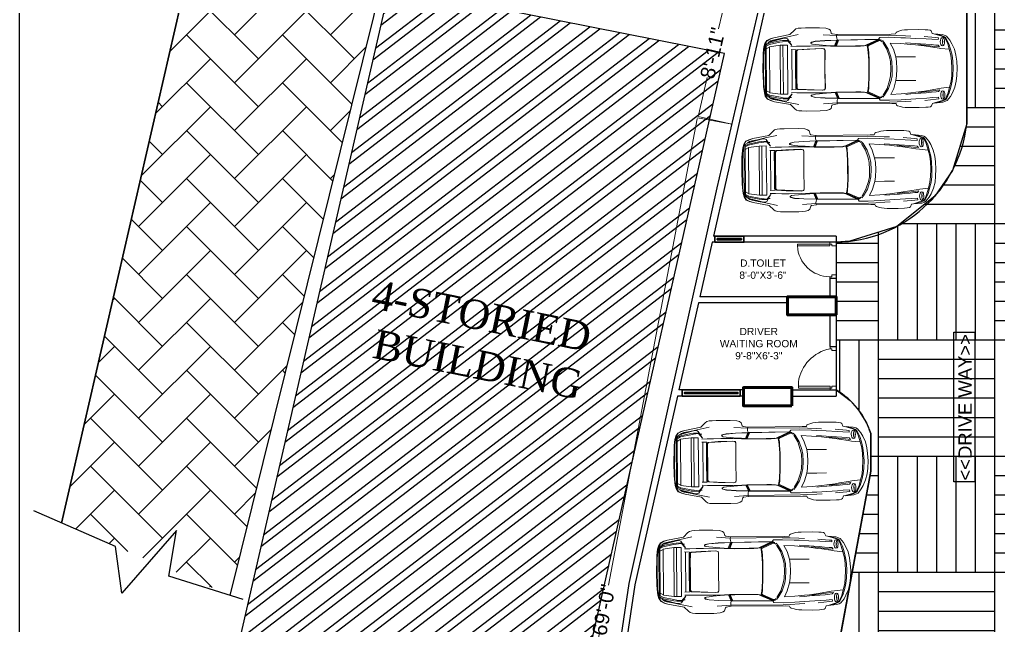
# Model space of a CAD drawing. Header units: inches. Extents: x -3571 to 5466, y -4496 to 5188.
# Drawn here: x 3135 to 3943, y 739 to 1239 of the extents above; entities that cross this region are included whole.
import ezdxf

# ---------------------------------------------------------------- set-up
doc = ezdxf.new("R2010")
doc.units = ezdxf.units.IN
doc.header["$MEASUREMENT"] = 0
doc.layers.add('BUILDING', color=5, linetype='Continuous')
for name, color, linetype, lineweight in [('COLUMN', 1, 'Continuous', 50), ('DOOR', 13, 'Continuous', 20), ('high income', 202, 'Continuous', 5), ('Road', 6, 'Continuous', 25), ('text', 7, 'Continuous', 5), ('wall', 250, 'Continuous', 30), ('WALL (I)', 7, 'Continuous', 30), ('WIN', 132, 'Continuous', 9)]:
    doc.layers.add(name, color=color, linetype=linetype, lineweight=lineweight)
doc.styles.add('1-2', font='arial.ttf')
doc.styles.add('a', font='times.ttf', dxfattribs={"height": 1})
doc.styles.add('arial narrow', font='ARIALN.TTF')
doc.styles.add('DIM', font='arial.ttf', dxfattribs={"width": 0.9, "height": 7})
doc.styles.add('style2', font='ARIALN.TTF')
doc.dimstyles.new('STANDARD$0', dxfattribs={"dimscale": 0, "dimtxt": 10, "dimasz": 8, "dimexe": 6, "dimexo": 8, "dimgap": 3, "dimtad": 1, "dimdec": 0, "dimzin": 3, "dimdsep": 46, "dimlunit": 4, "dimtxsty": 'DIM', "dimblk": 'DOTSMALL', "dimcen": 0, "dimclrd": 6, "dimclre": 6, "dimclrt": 256, "dimadec": 0, "dimazin": 0, "dimtfac": 1, "dimtdec": 0, "dimtofl": 0, "dimtmove": 2, "dimatfit": 0, "dimldrblk": 'DOTSMALL', "dimfxl": 1, "dimtolj": 1, "dimtzin": 0, "dimarcsym": 0})

# ---------------------------------------------------------------- blocks, each defined once
blk = doc.blocks.new('*D9')
at = {"layer": 'Defpoints', "color": 0, "ltscale": 2}
for p in [(3694.49, 1157.91), (3722.72, 1152.54), (3568.07, 339.54)]:
    blk.add_point(p, dxfattribs=at)
at = {"layer": 'wall', "color": 7, "lineweight": 15, "ltscale": 2}
for p, q in [((3694.31, 1156.92), (3621.04, 771.77)), ((3722.72, 1152.54), (3694.49, 1157.91)), ((3540.03, 345.89), (3613.29, 731.04)), ((3568.07, 339.54), (3539.84, 344.9))]:
    blk.add_line(p, q, dxfattribs=at)
at = {"layer": 'wall', "color": 7, "ltscale": 2}
for points in [[(3694.14, 1156.96), (3694.47, 1156.89), (3694.49, 1157.91)], [(3539.86, 345.92), (3540.19, 345.86), (3539.84, 344.9)]]:
    blk.add_solid(points, dxfattribs=at)
at = {"layer": 'wall', "color": 7, "lineweight": 25, "ltscale": 2, "insert": (3617.17, 751.41), "char_height": 12, "attachment_point": 5, "rotation": 79.2296, "style": '1-2'}
blk.add_mtext('\\A1;69\'-0"', dxfattribs=at)
blk = doc.blocks.new('*D11')
at = {"layer": 'Defpoints', "color": 0, "ltscale": 2}
for p in [(3719.32, 1263.67), (3747.09, 1257.2), (3722.72, 1152.54)]:
    blk.add_point(p, dxfattribs=at)
at = {"layer": 'wall', "color": 7, "lineweight": 15, "ltscale": 2}
for p, q in [((3719.09, 1262.69), (3711.83, 1231.51)), ((3747.09, 1257.2), (3719.32, 1263.67)), ((3695.17, 1159.98), (3702.43, 1191.17)), ((3722.72, 1152.54), (3694.94, 1159.01))]:
    blk.add_line(p, q, dxfattribs=at)
at = {"layer": 'wall', "color": 7, "ltscale": 2}
for points in [[(3718.93, 1262.73), (3719.25, 1262.66), (3719.32, 1263.67)], [(3695.01, 1160.02), (3695.33, 1159.94), (3694.94, 1159.01)]]:
    blk.add_solid(points, dxfattribs=at)
at = {"layer": 'wall', "color": 7, "lineweight": 25, "ltscale": 2, "insert": (3707.13, 1211.34), "char_height": 12, "attachment_point": 5, "rotation": 76.89058, "style": '1-2'}
blk.add_mtext('\\A1;8\'-11"', dxfattribs=at)
blk = doc.blocks.new('car-01')
at = {"layer": 'high income', "linetype": 'ByBlock'}
for p, q in [((-24.68, 141.34), (-23.6, 144.44)), ((-23.85, 144.26), (-24.68, 141.34)), ((-24.19, 134.45), (-21.42, 144.8)), ((-22.7, 146.69), (-23.85, 144.26)), ((-23.6, 144.44), (-22.48, 146.53)), ((-22.97, 142.12), (-22.42, 143.8)), ((-20.24, 148.32), (-22.7, 146.69)), ((-22.51, 142.12), (-21.82, 143.8)), ((-22.48, 146.53), (-20.24, 147.98)), ((-22.42, 143.8), (-21.36, 145.35)), ((-22.19, 136.67), (-20.53, 144.69)), ((-21.82, 143.8), (-21.59, 144.15)), ((-21.42, 144.8), (-20.08, 147.24)), ((-21.36, 145.35), (-21, 145.56)), ((-19.64, 144.69), (-21.3, 136.67)), ((-20.53, 144.69), (-19.19, 147.24)), ((-17.72, 149.01), (-20.24, 148.32)), ((-20.24, 147.98), (-17.72, 148.67)), ((-20.08, 147.24), (-19.08, 148.13)), ((-18.3, 147.24), (-19.64, 144.69)), ((-19.19, 147.24), (-18.64, 148.13)), ((-19.08, 148.13), (19.08, 148.13)), ((-17.84, 144.69), (-18.96, 136.45)), ((18.3, 147.24), (-18.3, 147.24)), ((17.84, 144.69), (-17.84, 144.69)), ((-13, 149.59), (-17.72, 149.01)), ((-17.72, 148.67), (-13.34, 149.22)), ((-16.24, 147.24), (-17.58, 144.8)), ((-13.34, 149.22), (-10.43, 149.34)), ((-10.1, 149.71), (-13, 149.59)), ((-10.43, 149.34), (0, 149.47)), ((-0.02, 149.91), (-10.1, 149.71)), ((10.43, 149.34), (0, 149.47)), ((0.02, 149.91), (10.1, 149.71)), ((10.1, 149.71), (13, 149.59)), ((13.34, 149.22), (10.43, 149.34)), ((13, 149.59), (17.72, 149.01)), ((17.72, 148.67), (13.34, 149.22)), ((16.24, 147.24), (17.58, 144.8)), ((17.72, 149.01), (20.24, 148.32)), ((20.24, 147.98), (17.72, 148.67)), ((17.84, 144.69), (18.96, 136.45)), ((18.3, 147.24), (19.64, 144.69)), ((19.19, 147.24), (18.64, 148.13)), ((20.08, 147.24), (19.08, 148.13)), ((20.53, 144.69), (19.19, 147.24)), ((19.64, 144.69), (21.3, 136.67)), ((21.42, 144.8), (20.08, 147.24)), ((20.24, 148.32), (22.7, 146.69)), ((22.48, 146.53), (20.24, 147.98)), ((22.19, 136.67), (20.53, 144.69)), ((21.36, 145.35), (21, 145.56)), ((22.42, 143.8), (21.36, 145.35)), ((24.19, 134.45), (21.42, 144.8)), ((21.82, 143.8), (21.59, 144.15)), ((22.51, 142.12), (21.82, 143.8)), ((22.97, 142.12), (22.42, 143.8)), ((23.6, 144.44), (22.48, 146.53)), ((22.7, 146.69), (23.85, 144.26)), ((24.68, 141.34), (23.6, 144.44)), ((23.85, 144.26), (24.68, 141.34)), ((-27.04, 128.94), (-24.68, 141.34)), ((-25.11, 131.63), (-23.79, 137.53)), ((-23.79, 137.53), (-22.97, 142.12)), ((-23.65, 138.13), (-23.26, 138.45)), ((-23.26, 138.45), (-22.51, 142.12)), ((-22.42, 134.56), (-22.19, 136.67)), ((-21.3, 136.67), (-21.64, 134.56)), ((-18.96, 136.45), (-18.96, 130.89)), ((18.96, 136.45), (-18.96, 136.45)), ((18.96, 136.45), (18.96, 130.89)), ((21.3, 136.67), (21.64, 134.56)), ((22.42, 134.56), (22.19, 136.67)), ((23.26, 138.45), (22.51, 142.12)), ((23.79, 137.53), (22.97, 142.12)), ((23.65, 138.13), (23.26, 138.45)), ((25.11, 131.63), (23.79, 137.53)), ((27.04, 128.94), (24.68, 141.34)), ((-30.39, 125.45), (-27.04, 128.94)), ((-27.06, 122.54), (-25.11, 131.63)), ((-24.42, 132.33), (-24.19, 134.45)), ((-23.86, 130.89), (-24.42, 132.33)), ((-18.64, 127.56), (-23.86, 130.89)), ((-22.53, 130.89), (-22.42, 134.56)), ((-22.08, 130.89), (-22.53, 130.89)), ((-22.53, 130.89), (-18.65, 127.56)), ((-21.64, 134.56), (-22.08, 130.89)), ((-21.62, 128.15), (-21.56, 129.46)), ((18.96, 134.33), (-19.07, 134.33)), ((-18.96, 130.89), (18.96, 130.89)), ((18.64, 127.56), (23.86, 130.89)), ((22.53, 130.89), (18.65, 127.56)), ((21.62, 128.15), (21.56, 129.46)), ((21.64, 134.56), (22.08, 130.89)), ((22.08, 130.89), (22.53, 130.89)), ((22.53, 130.89), (22.42, 134.56)), ((23.86, 130.89), (24.42, 132.33)), ((24.42, 132.33), (24.19, 134.45)), ((27.06, 122.54), (25.11, 131.63)), ((30.39, 125.45), (27.04, 128.94)), ((-32.02, 120.21), (-31.89, 122.44)), ((-31.89, 122.44), (-31.35, 124.33)), ((-31.35, 124.33), (-30.39, 125.45)), ((-18.02, 119.1), (-17.96, 123.99)), ((-17.96, 123.99), (-17.78, 128.15)), ((-15.11, 122.9), (-16.04, 104.35)), ((-15.77, 115.69), (-15.3, 123.28)), ((-15.35, 124.33), (-15.54, 128.14)), ((15.54, 127.56), (-15.44, 127.56)), ((-14.31, 124.71), (-15.35, 124.33)), ((-15.3, 123.28), (-14.92, 123.76)), ((-14.8, 123.38), (-15.11, 122.9)), ((-14.92, 123.76), (-14.31, 124.11)), ((-14.2, 123.73), (-14.8, 123.38)), ((0, 124.79), (-14.31, 124.71)), ((-14.31, 124.11), (-7.45, 124.24)), ((-7.35, 123.81), (-14.2, 123.73)), ((-7.45, 124.24), (0, 124.24)), ((0, 123.81), (-7.35, 123.81)), ((0, 124.79), (14.31, 124.71)), ((7.45, 124.24), (0, 124.24)), ((0, 123.81), (7.35, 123.81)), ((7.35, 123.81), (14.2, 123.73)), ((14.31, 124.11), (7.45, 124.24)), ((14.2, 123.73), (14.8, 123.38)), ((14.31, 124.71), (15.35, 124.33)), ((14.92, 123.76), (14.31, 124.11)), ((14.8, 123.38), (15.11, 122.9)), ((15.3, 123.28), (14.92, 123.76)), ((15.11, 122.9), (16.04, 104.35)), ((15.77, 115.69), (15.3, 123.28)), ((15.35, 124.33), (15.54, 128.14)), ((17.96, 123.99), (17.78, 128.15)), ((18.02, 119.1), (17.96, 123.99)), ((31.35, 124.33), (30.39, 125.45)), ((31.89, 122.44), (31.35, 124.33)), ((32.02, 120.21), (31.89, 122.44)), ((-32.13, 116.88), (-32.02, 120.21)), ((-32.13, 106.09), (-32.13, 116.88)), ((-18.1, 104.2), (-18.09, 113.43)), ((-18.09, 113.43), (-18.02, 119.1)), ((-16.15, 104.18), (-15.77, 115.69)), ((16.15, 104.18), (15.77, 115.69)), ((18.09, 113.43), (18.02, 119.1)), ((18.1, 104.2), (18.09, 113.43)), ((32.13, 116.88), (32.02, 120.21)), ((32.13, 106.09), (32.13, 116.88)), ((-31.81, 101.09), (-32.13, 106.09)), ((-21.73, 109.42), (-22.22, 102.09)), ((-21.61, 109.44), (-22.11, 102.09)), ((-21.01, 112.37), (-21.73, 109.42)), ((-20.9, 112.22), (-21.61, 109.44)), ((-20.67, 112.83), (-21.01, 112.37)), ((-20.56, 112.62), (-20.9, 112.22)), ((-20.21, 112.88), (-20.67, 112.83)), ((-20.19, 112.63), (-20.56, 112.62)), ((-19.9, 112.57), (-20.21, 112.88)), ((-19.9, 112.4), (-20.19, 112.63)), ((-19.56, 111.61), (-19.9, 112.57)), ((-19.56, 111.45), (-19.9, 112.4)), ((-19.24, 109.45), (-19.56, 111.61)), ((-19.24, 109.45), (-19.56, 111.45)), ((-18.93, 106.4), (-19.24, 109.45)), ((-18.45, 100.97), (-18.93, 106.4)), ((18.45, 100.97), (18.93, 106.4)), ((18.93, 106.4), (19.24, 109.45)), ((19.24, 109.45), (19.56, 111.61)), ((19.24, 109.45), (19.56, 111.45)), ((19.56, 111.61), (19.9, 112.57)), ((19.56, 111.45), (19.9, 112.4)), ((19.9, 112.57), (20.21, 112.88)), ((19.9, 112.4), (20.19, 112.63)), ((20.19, 112.63), (20.56, 112.62)), ((20.21, 112.88), (20.67, 112.83)), ((20.56, 112.62), (20.9, 112.22)), ((20.67, 112.83), (21.01, 112.37)), ((20.9, 112.22), (21.61, 109.44)), ((21.01, 112.37), (21.73, 109.42)), ((21.61, 109.44), (22.11, 102.09)), ((21.73, 109.42), (22.22, 102.09)), ((31.81, 101.09), (32.13, 106.09)), ((-31.13, 98.87), (-31.81, 101.09)), ((-30.24, 97.62), (-31.13, 98.87)), ((-25.94, 92.86), (-26.63, 103.31)), ((-22.22, 102.09), (-22.57, 92.41)), ((-22.11, 102.09), (-22.47, 92.41)), ((-18.21, 97.53), (-18.45, 100.97)), ((-17.88, 97.53), (-18.1, 104.2)), ((-15.74, 102.2), (-16.15, 104.18)), ((-16.04, 104.35), (-15.63, 102.35)), ((-14.46, 101.88), (-15.74, 102.2)), ((-15.63, 102.35), (-14.35, 102.02)), ((0.02, 102.06), (-14.46, 101.88)), ((-14.35, 102.02), (-0.02, 102.06)), ((-0.02, 102.06), (14.46, 101.88)), ((14.35, 102.02), (0.02, 102.06)), ((15.63, 102.35), (14.35, 102.02)), ((14.46, 101.88), (15.74, 102.2)), ((16.04, 104.35), (15.63, 102.35)), ((15.74, 102.2), (16.15, 104.18)), ((17.88, 97.53), (18.1, 104.2)), ((18.21, 97.53), (18.45, 100.97)), ((22.11, 102.09), (22.47, 92.41)), ((22.22, 102.09), (22.57, 92.41)), ((25.94, 92.86), (26.63, 103.31)), ((30.24, 97.62), (31.13, 98.87)), ((31.13, 98.87), (31.81, 101.09)), ((-27.86, 96.96), (-30.24, 97.62)), ((-27.38, 96.3), (-27.86, 96.96)), ((-26.78, 92.52), (-27.38, 96.3)), ((-26.84, 50.6), (-26.78, 92.52)), ((-25.94, 92.86), (-26.78, 92.52)), ((-25.28, 92.86), (-25.94, 92.86)), ((-25.91, 52.38), (-25.94, 92.86)), ((-24.03, 92.75), (-25.28, 92.86)), ((-22.9, 92.41), (-24.03, 92.75)), ((-22.57, 92.41), (-22.9, 92.41)), ((-22.9, 60.39), (-22.56, 92.41)), ((-22.45, 92.41), (-22.79, 60.88)), ((-22.56, 92.41), (-22.45, 92.41)), ((-18.02, 94.41), (-22.47, 92.61)), ((-17.99, 93.8), (-22.47, 91.95)), ((-22.47, 91.31), (-17.98, 93.12)), ((-17.99, 93.8), (-18.21, 97.53)), ((-17.86, 89.57), (-17.99, 93.8)), ((-17.76, 93.84), (-17.88, 97.53)), ((-17.69, 89.6), (-17.76, 93.84)), ((17.69, 89.6), (17.76, 93.84)), ((17.76, 93.84), (17.88, 97.53)), ((17.86, 89.57), (17.99, 93.8)), ((22.47, 91.31), (17.98, 93.12)), ((17.99, 93.8), (18.21, 97.53)), ((17.99, 93.8), (22.47, 91.95)), ((18.02, 94.41), (22.47, 92.61)), ((22.56, 92.41), (22.45, 92.41)), ((22.45, 92.41), (22.79, 60.88)), ((22.9, 60.39), (22.56, 92.41)), ((22.57, 92.41), (22.9, 92.41)), ((22.9, 92.41), (24.03, 92.75)), ((24.03, 92.75), (25.28, 92.86)), ((25.28, 92.86), (25.94, 92.86)), ((25.91, 52.38), (25.94, 92.86)), ((25.94, 92.86), (26.78, 92.52)), ((26.78, 92.52), (27.38, 96.3)), ((26.84, 50.6), (26.78, 92.52)), ((27.38, 96.3), (27.86, 96.96)), ((27.86, 96.96), (30.24, 97.62)), ((-17.89, 78.4), (-17.86, 89.57)), ((-17.68, 78.4), (-17.69, 89.6)), ((17.68, 78.4), (17.69, 89.6)), ((17.89, 78.4), (17.86, 89.57)), ((-17.89, 74.57), (-17.89, 78.4)), ((-17.74, 74.57), (-17.68, 78.4)), ((17.74, 74.57), (17.68, 78.4)), ((17.89, 74.57), (17.89, 78.4)), ((-22.4, 60.65), (-18.59, 68.93)), ((-18.59, 69.7), (-22.39, 61.42)), ((-18.47, 68.55), (-22.3, 60.17)), ((-21.82, 59.76), (-18.02, 68.09)), ((-18.18, 70.87), (-18.59, 69.7)), ((-18.59, 68.93), (-18.39, 69.49)), ((-18.22, 69.04), (-18.47, 68.55)), ((-18.39, 69.49), (-18.18, 70.1)), ((-17.56, 69.26), (-18.22, 69.04)), ((-17.96, 71.7), (-18.18, 70.87)), ((-18.18, 70.1), (-17.88, 71.66)), ((-18.02, 68.09), (-17.72, 68.6)), ((-17.98, 71.7), (-17.89, 74.57)), ((-17.88, 71.66), (-17.74, 74.57)), ((-17.72, 68.6), (-17.32, 68.79)), ((-16.53, 69.06), (-17.56, 69.26)), ((-17.32, 68.79), (-16.4, 68.53)), ((-15.14, 68.78), (-16.53, 69.06)), ((-16.4, 68.53), (-15.14, 68.33)), ((-12.66, 68.49), (-15.14, 68.78)), ((-15.14, 68.33), (-12.58, 68.15)), ((-12.66, 68.49), (-6.44, 68.16)), ((-12.58, 68.15), (-6.44, 67.89)), ((-6.44, 68.16), (0, 68.2)), ((6.44, 68.16), (0, 68.2)), ((12.66, 68.49), (6.44, 68.16)), ((12.58, 68.15), (6.44, 67.89)), ((15.14, 68.33), (12.58, 68.15)), ((12.66, 68.49), (15.14, 68.78)), ((15.14, 68.78), (16.53, 69.06)), ((16.4, 68.53), (15.14, 68.33)), ((17.32, 68.79), (16.4, 68.53)), ((16.53, 69.06), (17.56, 69.26)), ((17.72, 68.6), (17.32, 68.79)), ((17.56, 69.26), (18.22, 69.04)), ((18.02, 68.09), (17.72, 68.6)), ((17.88, 71.66), (17.74, 74.57)), ((18.18, 70.1), (17.88, 71.66)), ((17.98, 71.7), (17.89, 74.57)), ((17.96, 71.7), (18.18, 70.87)), ((21.82, 59.76), (18.02, 68.09)), ((18.18, 70.87), (18.59, 69.7)), ((18.39, 69.49), (18.18, 70.1)), ((18.22, 69.04), (18.47, 68.55)), ((18.59, 68.93), (18.39, 69.49)), ((18.47, 68.55), (22.3, 60.17)), ((18.59, 69.7), (22.39, 61.42)), ((22.4, 60.65), (18.59, 68.93)), ((-22.68, 59.77), (-22.4, 60.65)), ((-6.44, 67.89), (0, 67.86)), ((6.44, 67.89), (0, 67.86)), ((22.68, 59.77), (22.4, 60.65)), ((-24.36, 52.49), (-24.2, 59.5)), ((-22.91, 60.39), (-24.2, 59.5)), ((-22.99, 60.39), (-22.99, 60.39)), ((-22.25, 58.33), (-22.91, 60.39)), ((-22.3, 60.17), (-22.33, 59.21)), ((-22.33, 59.21), (-22.25, 58.33)), ((-21.74, 58.62), (-21.82, 59.76)), ((-20.24, 56.16), (-21.79, 57.5)), ((-20.96, 57.72), (-21.74, 58.62)), ((-15.14, 54.2), (-20.24, 57.24)), ((-15.14, 53.08), (-20.24, 56.16)), ((-15.14, 54.2), (-15.14, 54.2)), ((-9.13, 52.2), (-15.14, 54.2)), ((-9.13, 51.08), (-15.14, 53.08)), ((9.13, 52.2), (15.14, 54.2)), ((9.13, 51.08), (15.14, 53.08)), ((15.14, 54.2), (20.24, 57.24)), ((15.14, 53.08), (20.24, 56.16)), ((15.14, 54.2), (15.14, 54.2)), ((20.24, 56.16), (21.79, 57.5)), ((20.96, 57.72), (21.74, 58.62)), ((21.74, 58.62), (21.82, 59.76)), ((22.25, 58.33), (22.91, 60.39)), ((22.33, 59.21), (22.25, 58.33)), ((22.3, 60.17), (22.33, 59.21)), ((22.91, 60.39), (24.2, 59.5)), ((22.99, 60.39), (22.99, 60.39)), ((24.36, 52.49), (24.2, 59.5)), ((-29.27, 43.96), (-28.58, 46.16)), ((-28.58, 46.16), (-28.1, 46.94)), ((-28.1, 46.94), (-26.95, 47.37)), ((-26.95, 47.37), (-26.84, 50.6)), ((-25.89, 52.38), (-25.69, 46.61)), ((-25.69, 46.61), (-25.32, 39.74)), ((-23.97, 43.38), (-24.36, 52.49)), ((-19.47, 43.38), (-19.9, 51.42)), ((-19.9, 51.42), (-15.12, 49.08)), ((-15.12, 49.08), (-9.13, 47.3)), ((-5.56, 51.42), (-9.13, 52.2)), ((-5.56, 50.31), (-9.13, 51.08)), ((-9.13, 47.3), (-9.08, 39.71)), ((-9.13, 47.3), (-5.56, 46.73)), ((0, 51.2), (-5.56, 51.42)), ((0, 50.08), (-5.56, 50.31)), ((-5.56, 46.73), (0, 46.51)), ((0, 51.2), (5.56, 51.42)), ((0, 50.08), (5.56, 50.31)), ((5.56, 46.73), (0, 46.51)), ((5.56, 51.42), (9.13, 52.2)), ((5.56, 50.31), (9.13, 51.08)), ((9.13, 47.3), (5.56, 46.73)), ((9.13, 47.3), (9.08, 39.71)), ((15.12, 49.08), (9.13, 47.3)), ((19.9, 51.42), (15.12, 49.08)), ((19.47, 43.38), (19.9, 51.42)), ((23.97, 43.38), (24.36, 52.49)), ((25.69, 46.61), (25.32, 39.74)), ((25.89, 52.38), (25.69, 46.61)), ((26.95, 47.37), (26.84, 50.6)), ((28.1, 46.94), (26.95, 47.37)), ((28.58, 46.16), (28.1, 46.94)), ((29.27, 43.96), (28.58, 46.16)), ((-30.18, 29.47), (-30.1, 38.03)), ((-30.1, 38.03), (-29.96, 40.37)), ((-29.96, 40.37), (-29.72, 42.38)), ((-29.72, 42.38), (-29.27, 43.96)), ((-25.32, 39.74), (-25.14, 35.59)), ((-23.77, 39.74), (-23.97, 43.38)), ((-23.36, 32.04), (-23.77, 39.74)), ((-19.58, 35.8), (-19.9, 39.71)), ((-18.76, 35.8), (-19.47, 43.38)), ((-9.08, 39.71), (-9.08, 32.04)), ((9.08, 39.71), (9.08, 32.04)), ((18.76, 35.8), (19.47, 43.38)), ((19.58, 35.8), (19.9, 39.71)), ((23.36, 32.04), (23.77, 39.74)), ((23.77, 39.74), (23.97, 43.38)), ((25.32, 39.74), (25.14, 35.59)), ((29.72, 42.38), (29.27, 43.96)), ((29.96, 40.37), (29.72, 42.38)), ((30.1, 38.03), (29.96, 40.37)), ((30.18, 29.47), (30.1, 38.03)), ((-22.91, 23.69), (-23.36, 32.04)), ((-19.32, 32.04), (-19.58, 35.8)), ((-19.08, 28.24), (-19.32, 32.04)), ((-18.33, 32.04), (-18.76, 35.8)), ((-17.44, 25.39), (-18.33, 32.04)), ((17.44, 25.39), (18.33, 32.04)), ((18.33, 32.04), (18.76, 35.8)), ((19.08, 28.24), (19.32, 32.04)), ((19.32, 32.04), (19.58, 35.8)), ((22.91, 23.69), (23.36, 32.04)), ((-29.98, 24.46), (-30.18, 29.47)), ((-29.83, 22.47), (-29.98, 24.46)), ((-24.62, 25.22), (-23.8, 16.46)), ((-22.57, 19.27), (-22.91, 23.69)), ((-18.79, 24.11), (-19.08, 28.24)), ((-18.41, 19.98), (-18.79, 24.11)), ((-18.62, 30.13), (-17.99, 24.71)), ((-17.99, 24.71), (-17.55, 21.02)), ((-16.9, 22.16), (-17.44, 25.39)), ((16.9, 22.16), (17.44, 25.39)), ((17.99, 24.71), (17.55, 21.02)), ((18.62, 30.13), (17.99, 24.71)), ((18.41, 19.98), (18.79, 24.11)), ((18.79, 24.11), (19.08, 28.24)), ((22.57, 19.27), (22.91, 23.69)), ((24.62, 25.22), (23.8, 16.46)), ((29.83, 22.47), (29.98, 24.46)), ((29.98, 24.46), (30.18, 29.47)), ((-29.54, 20.68), (-29.83, 22.47)), ((-29.01, 19.91), (-29.54, 20.68)), ((-27, 19.1), (-29.01, 19.91)), ((-26.69, 17.69), (-27, 19.1)), ((-26.14, 11.23), (-26.8, 17.69)), ((-24.8, 11.51), (-26.69, 17.69)), ((-25.36, 11.74), (-26.59, 16.16)), ((-23.8, 16.46), (-23.57, 14.29)), ((-22.25, 14.43), (-22.57, 19.27)), ((-18.06, 16.38), (-18.41, 19.98)), ((-17.89, 14.4), (-18.06, 16.38)), ((-17.55, 21.02), (-17.07, 17.21)), ((-17.07, 17.21), (-16.66, 13.4)), ((-15.84, 15.3), (-16.9, 22.16)), ((-15.4, 12.55), (-15.84, 15.3)), ((15.4, 12.55), (15.84, 15.3)), ((15.84, 15.3), (16.9, 22.16)), ((17.07, 17.21), (16.66, 13.4)), ((17.55, 21.02), (17.07, 17.21)), ((17.89, 14.4), (18.06, 16.38)), ((18.06, 16.38), (18.41, 19.98)), ((22.25, 14.43), (22.57, 19.27)), ((23.8, 16.46), (23.57, 14.29)), ((24.8, 11.51), (26.69, 17.69)), ((25.36, 11.74), (26.59, 16.16)), ((26.14, 11.23), (26.8, 17.69)), ((26.69, 17.69), (27, 19.1)), ((27, 19.1), (29.01, 19.91)), ((29.01, 19.91), (29.54, 20.68)), ((29.54, 20.68), (29.83, 22.47)), ((-25.46, 9.13), (-26.14, 11.23)), ((-24.8, 7.9), (-25.46, 9.13)), ((-24.38, 9.53), (-25.36, 11.74)), ((-23.57, 9.24), (-24.8, 11.51)), ((-21.68, 5.35), (-24.8, 7.9)), ((-23.52, 8.48), (-24.38, 9.53)), ((-23.63, 11.95), (-23.89, 11.4)), ((-23.89, 11.4), (-23.57, 10.34)), ((-22.87, 12.39), (-23.63, 11.95)), ((-23.57, 14.29), (-22.25, 14.43)), ((-23.34, 10.63), (-23.57, 10.34)), ((-23.57, 10.34), (-23.34, 10.06)), ((-21.27, 8.01), (-23.57, 9.24)), ((-18.97, 6.21), (-23.52, 8.48)), ((-22.7, 10.86), (-23.34, 10.63)), ((-23.34, 10.06), (-22.7, 9.83)), ((-21.73, 12.71), (-22.87, 12.39)), ((-21.84, 11), (-22.7, 10.86)), ((-22.7, 9.83), (-21.71, 9.67)), ((-20.58, 11.08), (-21.84, 11)), ((-21.84, 11), (-20.58, 10.83)), ((-20.62, 12.8), (-21.73, 12.71)), ((-21.71, 9.67), (-20.58, 9.62)), ((-19.04, 7.11), (-21.27, 8.01)), ((-19.52, 12.71), (-20.62, 12.8)), ((-19.41, 11.02), (-20.58, 11.08)), ((-20.58, 10.83), (-19.41, 11.02)), ((-20.58, 9.62), (-19.42, 9.67)), ((-18.39, 12.39), (-19.52, 12.71)), ((-18.52, 10.86), (-19.42, 11.02)), ((-19.42, 9.67), (-18.45, 9.83)), ((-17.86, 10.63), (-18.52, 10.86)), ((-18.45, 9.83), (-17.82, 10.06)), ((-17.69, 11.95), (-18.39, 12.39)), ((-16.66, 13.4), (-17.89, 14.4)), ((-17.64, 10.34), (-17.86, 10.63)), ((-17.82, 10.06), (-17.64, 10.34)), ((-17.39, 11.4), (-17.69, 11.95)), ((-17.64, 10.34), (-17.39, 11.4)), ((-14.69, 5.9), (-15.4, 12.55)), ((14.69, 5.9), (15.4, 12.55)), ((16.66, 13.4), (17.89, 14.4)), ((17.39, 11.4), (17.69, 11.95)), ((17.64, 10.34), (17.39, 11.4)), ((17.64, 10.34), (17.86, 10.63)), ((17.82, 10.06), (17.64, 10.34)), ((17.69, 11.95), (18.39, 12.39)), ((18.45, 9.83), (17.82, 10.06)), ((17.86, 10.63), (18.52, 10.86)), ((18.39, 12.39), (19.52, 12.71)), ((19.42, 9.67), (18.45, 9.83)), ((18.52, 10.86), (19.42, 11.02)), ((18.97, 6.21), (23.52, 8.48)), ((19.04, 7.11), (21.27, 8.01)), ((19.41, 11.02), (20.58, 11.08)), ((20.58, 10.83), (19.41, 11.02)), ((20.58, 9.62), (19.42, 9.67)), ((19.52, 12.71), (20.62, 12.8)), ((20.58, 11.08), (21.84, 11)), ((21.84, 11), (20.58, 10.83)), ((21.71, 9.67), (20.58, 9.62)), ((20.62, 12.8), (21.73, 12.71)), ((21.27, 8.01), (23.57, 9.24)), ((21.68, 5.35), (24.8, 7.9)), ((22.7, 9.83), (21.71, 9.67)), ((21.73, 12.71), (22.87, 12.39)), ((21.84, 11), (22.7, 10.86)), ((23.57, 14.29), (22.25, 14.43)), ((22.7, 10.86), (23.34, 10.63)), ((23.34, 10.06), (22.7, 9.83)), ((22.87, 12.39), (23.63, 11.95)), ((23.34, 10.63), (23.57, 10.34)), ((23.57, 10.34), (23.34, 10.06)), ((23.52, 8.48), (24.38, 9.53)), ((23.57, 9.24), (24.8, 11.51)), ((23.89, 11.4), (23.57, 10.34)), ((23.63, 11.95), (23.89, 11.4)), ((24.38, 9.53), (25.36, 11.74)), ((24.8, 7.9), (25.46, 9.13)), ((25.46, 9.13), (26.14, 11.23)), ((-19.02, 3.84), (-21.68, 5.35)), ((-14.69, 5.9), (-19.04, 7.11)), ((-14.67, 1.95), (-19.02, 3.84)), ((-14.69, 5.01), (-18.97, 6.21)), ((-10.02, 4.73), (-14.69, 5.9)), ((-10.02, 3.84), (-14.69, 5.01)), ((-10.02, 0.78), (-14.67, 1.95)), ((-5.58, 4.23), (-10.02, 4.73)), ((-5.58, 3.33), (-10.02, 3.84)), ((-5.56, 0.28), (-10.02, 0.78)), ((0, 3.95), (-5.58, 4.23)), ((0, 3.06), (-5.58, 3.33)), ((0, 0), (-5.56, 0.28)), ((0, 3.95), (5.58, 4.23)), ((0, 3.06), (5.58, 3.33)), ((0, 0), (5.56, 0.28)), ((5.56, 0.28), (10.02, 0.78)), ((5.58, 4.23), (10.02, 4.73)), ((5.58, 3.33), (10.02, 3.84)), ((10.02, 4.73), (14.69, 5.9)), ((10.02, 3.84), (14.69, 5.01)), ((10.02, 0.78), (14.67, 1.95)), ((14.67, 1.95), (19.02, 3.84)), ((14.69, 5.9), (19.04, 7.11)), ((14.69, 5.01), (18.97, 6.21)), ((19.02, 3.84), (21.68, 5.35))]:
    blk.add_line(p, q, dxfattribs=at)
blk = doc.blocks.new('d 36')
at = {"layer": 'DOOR'}
for p, q in [((114513.84, 20341.86), (114508.84, 20341.86)), ((114512.34, 20315.79), (114512.34, 20341.86)), ((114513.84, 20315.79), (114513.84, 20341.86)), ((114479.84, 20315.79), (114481.34, 20315.79)), ((114512.34, 20315.79), (114513.84, 20315.79)), ((114515.34, 20315.79), (114513.84, 20315.79)), ((114479.84, 20310.79), (114482.84, 20310.79)), ((114481.34, 20314.29), (114482.84, 20314.29)), ((114482.84, 20310.79), (114512.34, 20310.79)), ((114513.84, 20314.29), (114512.34, 20314.29)), ((114515.34, 20310.79), (114512.34, 20310.79))]:
    blk.add_line(p, q, dxfattribs=at)
for points in [[(114481.34, 20314.29), (114481.34, 20315.79)], [(114513.84, 20314.29), (114513.84, 20315.79)], [(114482.84, 20310.79), (114482.84, 20314.29)], [(114512.34, 20310.79), (114512.34, 20314.29)]]:
    blk.add_lwpolyline(points, dxfattribs=at)
blk.add_arc((114513.35, 20309.56), 32.61, 97.94778, 168.98864, dxfattribs=at)
blk = doc.blocks.new('D2')
at = {"layer": 'DOOR', "linetype": 'ByBlock'}
for p, q in [((-5, 0), (-5, -1.5)), ((0, 0), (0, -3)), ((-3.5, -1.5), (-3.5, -3)), ((-31.96, -27), (-31.96, -28.5)), ((-5, -27), (-31.96, -27)), ((-5, -28.5), (-31.96, -28.5)), ((-5, -27), (-5, -28.5)), ((-5, -30), (-5, -28.5)), ((-3.5, -28.5), (-3.5, -27)), ((0, -30), (0, -27))]:
    blk.add_line(p, q, dxfattribs=at)
for points in [[(-3.5, -1.5), (-5, -1.5)], [(0, -3), (-3.5, -3)], [(-3.5, -28.5), (-5, -28.5)], [(0, -27), (-3.5, -27)]]:
    blk.add_lwpolyline(points, dxfattribs=at)
blk.add_arc((-5, -28.5), 27, 90, 176.81526, dxfattribs=at)
blk = doc.blocks.new('DOOOO')
at = {"layer": 'DOOR'}
blk.add_line((103921.78, 4820.01), (103945.78, 4820.01), dxfattribs=at)
at = {"layer": 'DOOR', "rotation": 270}
blk.add_blockref('D2', (103948.78, 4820.01), dxfattribs=at)

msp = doc.modelspace()

# ---------------------------------------------------------------- hatches: boundary and pattern name
at = {"lineweight": 25, "ltscale": 2}
h = msp.add_hatch(dxfattribs=at)
h.set_pattern_fill('AR-HBONE', color=0, scale=7, style=0)
h.set_pattern_definition([(45, (-169097.448, -8831.42), (3e-15, 39.5979797), [84, -28]), (135, (-169077.65, -8811.622), (3e-15, 39.5979797), [84, -28])])
h.paths.add_polyline_path([(3703.29765, 2936.53906), (3704.01013, 2941.48804), (3532.12354, 3019.43522), (3281.65549, 1312.44703), (3169.53816, 823.17804), (3308.71534, 763.36583), (3436.33097, 1278.59029), (3466.59835, 1292.37873), (3550.8999, 1877.14029)])
h = msp.add_hatch()
h.set_pattern_fill('AR-PARQ1', color=21, scale=8, style=0)
h.set_pattern_definition([(90, (3747.89, 494.39), (-96, 96), [96, -96]), (90, (3763.89, 494.39), (-96, 96), [96, -96]), (90, (3779.89, 494.39), (-96, 96), [96, -96]), (90, (3795.89, 494.39), (-96, 96), [96, -96]), (90, (3811.89, 494.39), (-96, 96), [96, -96]), (90, (3827.89, 494.39), (-96, 96), [96, -96]), (90, (3843.89, 494.39), (-96, 96), [96, -96]), (0, (3747.89, 590.39), (96, -96), [96, -96]), (0, (3747.89, 606.39), (96, -96), [96, -96]), (0, (3747.89, 622.39), (96, -96), [96, -96]), (0, (3747.89, 638.39), (96, -96), [96, -96]), (0, (3747.89, 654.39), (96, -96), [96, -96]), (0, (3747.89, 670.39), (96, -96), [96, -96]), (0, (3747.89, 686.39), (96, -96), [96, -96])])
h.paths.add_polyline_path([(4021.36352, 1964.96984), (4070.48421, 1964.96984), (4070.48421, 2066.96984), (4444.4341, 2066.96984), (4444.4341, 1976.9936), (4444.4341, 1964.43463), (4495.68859, 1964.43463), (4495.68859, 1788.31198), (4583.79613, 1788.31198), (4583.79613, 1995.22264), (4567.48345, 1995.22264), (4567.48345, 2031.22264), (4582.48345, 2031.22264), (4582.48345, 2010.02774), (4743.71878, 2010.02774), (4743.71878, 2016.73811), (4768.71878, 2016.73811), (4768.71878, 2149.17803), (3747.88965, 2149.17803), (3747.88965, 2016.72264), (3772.79459, 2016.72264), (3772.79459, 2001.72264), (3747.88965, 2001.71196), (3747.88965, 1707.3313), (3842.96394, 1707.33078), (3868.05239, 1692.17138), (3885.6266, 1675.96365), (3900.92081, 1655.34538), (3909.58784, 1638.21853), (3916.80922, 1615.26872), (3916.80922, 1152.78456), (3904.98839, 1114.46966), (3890.46382, 1093.16895), (3859.02412, 1068.12381), (3820.24712, 1055.91747), (3808.84704, 1055.13696), (3808.84704, 933.09185), (3820.552, 924.31534), (3826.57371, 917.74035), (3834.02777, 905.86153), (3837.51166, 896.99753), (3837.51166, 866.10184), (3768.90263, 494.39467), (4029.79988, 494.39467), (4029.79988, 714.56976), (4488.95819, 714.56976), (4488.95819, 497.05815), (4758.1998, 497.05815), (4758.1998, 830.62652), (3985.10326, 830.62652), (3985.10326, 935.08756), (4063.62238, 935.08756), (4063.62238, 1278.27228), (4080.51771, 1287.26881), (4080.51771, 1381.93125), (4479.26518, 1381.93125), (4479.26518, 1294.35898), (4523.01592, 1257.39713), (4523.01592, 1035.13761), (4617.44788, 1035.13761), (4617.44788, 1311.07232), (4744.8324, 1311.07232), (4744.8324, 1511.53656), (4085.63261, 1511.53656), (4080.51771, 1511.53656), (4080.51771, 1632.072), (4071.98421, 1692.33296), (4071.98421, 1722.33296), (4071.98421, 1802.25962), (4021.36352, 1802.25962)])
at = {"layer": 'BUILDING'}
h = msp.add_hatch(dxfattribs=at)
h.set_pattern_fill('ANSI32', color=256, scale=49.9999, angle=-7.47018351)
h.set_pattern_definition([(37.5298165, (-1441362.502, -19433.068), (-11.4219935, 14.86940343), []), (37.5298165, (-1441353.738, -19434.217), (-11.4219935, 14.86940343), [])])
h.paths.add_polyline_path([(3440.22339, 1266.0089), (3317.41456, 731.68412), (3592.8148, 662.53292), (3716.649, 1210.958)])
h.paths.add_polyline_path([(3424.15664, 1031.46999), (3611.37625, 993.54437), (3596.17726, 918.51463), (3408.95764, 956.44026)], flags=24)

# ---------------------------------------------------------------- linework, layer by layer
msp.add_line((3916.80922, 1152.78456), (3916.80922, 1615.26872))
at = {"color": 0, "lineweight": 25, "ltscale": 2}
for p, q in [((3708.78302, 1060.13696), (3707.70339, 1060.13696)), ((3808.84704, 1060.13696), (3732.78302, 1060.13696)), ((3808.84704, 1060.13696), (3808.84704, 1055.13696)), ((3708.78302, 1055.13696), (3706.57386, 1055.13696)), ((3808.84704, 1055.13696), (3732.78302, 1055.13696)), ((3808.84704, 1025.13696), (3803.84704, 1025.13696)), ((3803.84704, 1025.13696), (3803.84704, 1010.13257)), ((3808.84704, 1025.13696), (3808.84704, 1010.13257)), ((3768.84704, 1010.13257), (3696.40712, 1010.13257)), ((3768.84704, 1005.13257), (3695.27759, 1005.13257)), ((3803.84704, 995.13257), (3803.84704, 969.09185)), ((3808.84704, 995.13257), (3808.84704, 969.09185)), ((3803.84704, 969.09185), (3808.84704, 969.09185)), ((3681.78782, 933.09185), (3679.00319, 933.09185)), ((3732.40577, 933.09185), (3729.78782, 933.09185)), ((3772.40577, 933.09185), (3808.84704, 933.09185)), ((3808.84704, 933.09185), (3808.84704, 928.09185)), ((3681.78782, 928.09185), (3677.87367, 928.09185)), ((3732.40577, 928.09185), (3729.78782, 928.09185)), ((3772.40577, 928.09185), (3808.84704, 928.09185)), ((3768.90263, 494.39467), (3837.51166, 866.10184))]:
    msp.add_line(p, q, dxfattribs=at)
at = {"color": 0, "lineweight": 30, "ltscale": 2}
msp.add_line((3837.51166, 866.10184), (3837.51166, 896.99753), dxfattribs=at)
at = {"color": 0, "lineweight": 25, "ltscale": 2}
for points in [[(3134.8017, 3280.10818), (5170.47411, 3280.10818), (5170.47411, 221.88766), (3134.8017, 221.88766)], [(3905.99145, 857.32269), (3905.99145, 980.76202), (3923.29022, 980.76202), (3923.29022, 857.32269)]]:
    msp.add_lwpolyline(points, close=True, dxfattribs=at)
for points in [[(3704.01097, 2941.48792), (3700.97, 2918.12192), (3466.59919, 1292.37863), (3747.09485, 1257.19921), (3710.52841, 1100.18131), (3637.73461, 773.10204), (3587.69138, 438.00118), (3568.06792, 339.5354), (5068.62331, 254.55296), (5047.68796, 464.75662), (5012.61309, 798.72782), (4975.46796, 1095.66578), (5004.38467, 1096.39015), (5001.94859, 1120.57621), (4985.21645, 1267.89245), (4967.14398, 1408.43408), (5104.90179, 1436.10913), (5092.0468, 1671.08), (5056.24432, 2371.51259), (5050.35277, 2514.8267), (5038.01225, 2785.57105), (4249.54795, 2787.65786), (3942.61132, 3101.14631), (3728.78328, 3131.83172)], [(3502.32422, 1287.89865), (3747.09478, 1257.19983), (3710.52835, 1100.18193), (3637.73455, 773.10267), (3587.69132, 438.00181), (3568.06786, 339.53602), (5068.62324, 254.55359), (5047.6879, 464.75725), (5012.61303, 798.72845), (4975.4679, 1095.66641), (5004.38461, 1096.39078), (5001.94853, 1120.57683), (4985.21639, 1267.89307), (4967.14392, 1408.4347), (5104.90173, 1436.10976), (5092.04674, 1671.08062), (5056.24426, 2371.51322), (5050.35271, 2514.82732), (5038.01218, 2785.57168), (4249.54789, 2787.65849), (3942.61126, 3101.14694), (3728.78322, 3131.83235)], [(3916.80922, 1615.26872), (3916.80922, 1152.78456), (3904.98839, 1114.46966), (3890.46382, 1093.16895), (3859.02412, 1068.12381), (3820.24712, 1055.91747), (3808.84704, 1055.13696), (3808.84704, 933.09185), (3820.552, 924.31534), (3826.57371, 917.74035), (3834.02777, 905.86153), (3837.51166, 896.99753), (3837.51166, 866.10184), (3768.90263, 494.39467)], [(3916.80922, 1615.26872), (3916.80922, 1152.78456), (3904.98839, 1114.46966), (3890.46382, 1093.16895), (3859.02412, 1068.12381), (3820.24712, 1055.91747), (3808.84704, 1055.13696), (3808.84704, 933.09185), (3820.552, 924.31534), (3826.57371, 917.74035), (3834.02777, 905.86153), (3837.51166, 896.99753), (3837.51166, 866.10184), (3768.90263, 494.39467)], [(3308.71519, 763.36585), (3436.33082, 1278.59031)], [(3753.18676, 1261.47498), (3707.70339, 1060.13696)], [(3706.57386, 1055.13696), (3696.40712, 1010.13257)], [(3695.27759, 1005.13257), (3679.00319, 933.09185)], [(3677.87367, 928.09185), (3642.65246, 772.18065), (3614.85631, 586.05131), (3608.39774, 542.80327)], [(3319.40822, 759.99799), (3258.00877, 779.33627), (3264.4593, 817.05782), (3219.30561, 765.25036), (3214.0496, 803.68816), (3146.43851, 833.29243)]]:
    msp.add_lwpolyline(points)
for centre, radius, start, end in [((3807.00538, 1165.6801), 110.55848, 270.95446638, 353.3017753), ((3776.89989, 878.29147), 63.43267, 17.15132534, 59.75896292)]:
    msp.add_arc(centre, radius, start, end)
at = {"layer": 'BUILDING'}
msp.add_lwpolyline([(3592.8148, 662.53292), (3716.649, 1210.958), (3440.22339, 1266.0089), (3317.41456, 731.68412)], close=True, dxfattribs=at)
at = {"layer": 'COLUMN'}
for points in [[(3808.84704, 995.13257), (3808.84704, 1010.13257), (3768.84704, 1010.13257), (3768.84704, 995.13257)], [(3772.40577, 920.09185), (3772.40577, 935.09185), (3732.40577, 935.09185), (3732.40577, 920.09185)]]:
    msp.add_lwpolyline(points, close=True, dxfattribs=at)
at = {"layer": 'Road', "color": 0, "lineweight": 30}
msp.add_lwpolyline([(3279.7858, 3045.66557), (3429.07906, 3031.15937), (3532.12348, 3019.43585), (3281.65527, 1312.44768), (3169.53801, 823.17806)], dxfattribs=at)
at = {"layer": 'wall', "color": 5, "ltscale": 85}
for points in [[(3708.78302, 1055.13696), (3732.78302, 1055.13696), (3732.78302, 1060.13696), (3708.78302, 1060.13696)], [(3710.78302, 1057.13696), (3730.78302, 1057.13696), (3730.78302, 1058.13696), (3710.78302, 1058.13696)], [(3681.78782, 928.09185), (3729.78782, 928.09185), (3729.78782, 933.09185), (3681.78782, 933.09185)], [(3729.78782, 928.09185), (3681.78782, 928.09185), (3681.78782, 933.09185), (3729.78782, 933.09185)], [(3683.78782, 930.09185), (3727.78782, 930.09185), (3727.78782, 931.09185), (3683.78782, 931.09185)], [(3727.78782, 930.09185), (3683.78782, 930.09185), (3683.78782, 931.09185), (3727.78782, 931.09185)]]:
    msp.add_lwpolyline(points, close=True, dxfattribs=at)

# ---------------------------------------------------------------- block references
at = {"layer": 'wall', "xscale": -1.069034999992371, "yscale": 1.069034999993164, "zscale": 1.069034999998956, "rotation": 90.47175887882743}
for p in [(3908.78426, 1198.84031), (3891.32243, 1115.54332), (3835.23586, 874.5479), (3820.952, 783.84588)]:
    msp.add_blockref('car-01', p, dxfattribs=at)
at = {"layer": 'wall', "color": 0, "xscale": -1, "rotation": 90}
msp.add_blockref('DOOOO', (8628.85234, 104973.91249), dxfattribs=at)
at = {"layer": 'WIN', "color": 4, "xscale": -1, "rotation": 90}
msp.add_blockref('d 36', (24119.63962, 115448.43202), dxfattribs=at)

# ---------------------------------------------------------------- texts
at = {"layer": 'text', "insert": (3428.84595, 1024.3982), "char_height": 24, "attachment_point": 1, "rotation": 348.54838995, "style": 'style2'}
msp.add_mtext('{\\fTimes New Roman Baltic|b0|i0|c0|p18;4-STORIED\\P BUILDING}', dxfattribs=at)
at = {"layer": 'WALL (I)', "lineweight": 30, "char_height": 6, "attachment_point": 8, "style": 'a'}
for s, insert, width in [('{\\fArial|b0|i0|c0|p34;D.TOILET\\P8\'-0"X3\'-6"}', (3748.50476, 1024.82576), 43.0809128), ('{\\fArial|b0|i0|c0|p34;DRIVER WAITING ROOM 9\'-8"X6\'-3"}', (3745.06458, 958.27354), 66.4871324)]:
    msp.add_mtext(s, dxfattribs=dict(at, insert=insert, width=width))
at = {"layer": 'WALL (I)', "lineweight": 30, "insert": (3920.77332, 918.72737), "char_height": 10.8864, "width": 257.4475657, "attachment_point": 8, "rotation": 90, "style": 'arial narrow'}
msp.add_mtext('{\\fArial|b0|i0|c0|p34;<<DRIVE WAY>>}', dxfattribs=at)

# ---------------------------------------------------------------- dimensions: what is measured, and where the dimension line sits
at = {"layer": 'wall', "color": 0, "lineweight": 25, "ltscale": 2}
for p1, p2, distance, picture, middle in [((3722.72096, 1152.53754), (3747.09465, 1257.19924), 28.52089, '*D11', (3707.1302, 1211.33726)), ((3568.06792, 339.5354), (3722.72116, 1152.53751), 28.73321, '*D9', (3617.16749, 751.40594))]:
    dim = msp.add_aligned_dim(p1=p1, p2=p2, distance=distance, dimstyle='STANDARD$0', override={"dimscale": 1, "dimtxt": 12, "dimasz": 1, "dimexe": 0, "dimexo": 0, "dimgap": 0.09, "dimtad": 0, "dimtxsty": '1-2', "dimclrd": 7, "dimclre": 7, "dimclrt": 7, "dimatfit": 3, "dimlwd": 15, "dimlwe": 15}, dxfattribs=at)
    dim.commit()
    dim.dimension.update_dxf_attribs({"geometry": picture, "text_midpoint": middle})

doc.saveas('drawing.dxf')
